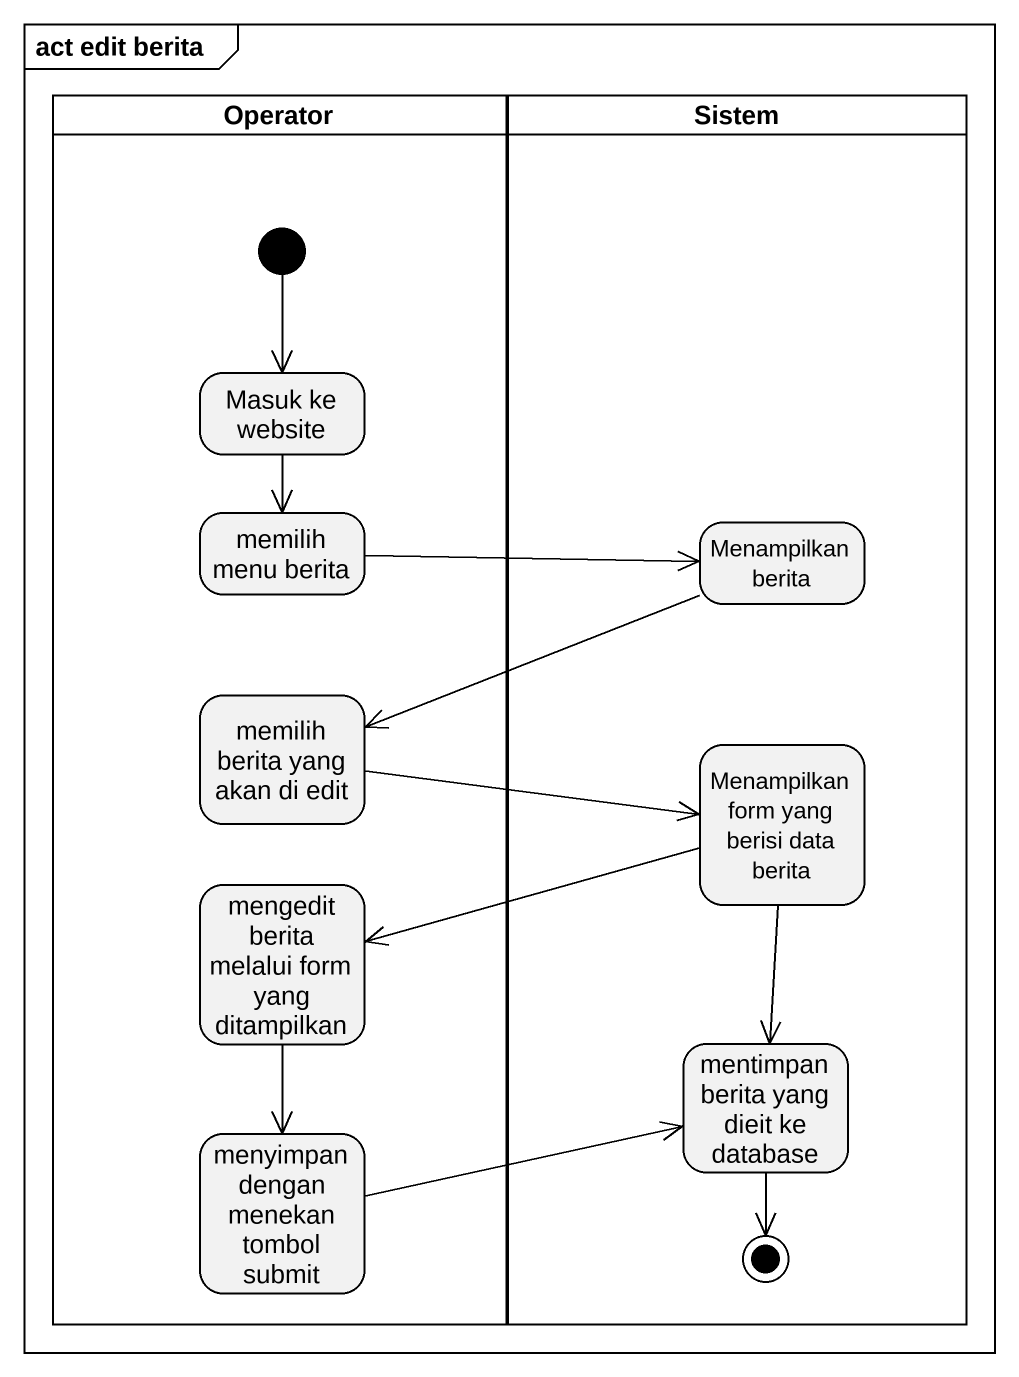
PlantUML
@startuml
mainframe act edit berita
hide empty description
state Operator <<partition>> {
  state "Masuk ke website" as Masuk_ke_website
  state "memilih menu berita" as memilih_menu_berita
  state "memilih berita yang akan di edit" as memilih_berita_yang_akan_di
  state "mengedit berita melalui form yang ditampilkan" as mengedit_berita_melalui
  state "menyimpan dengan menekan tombol submit" as menyimpan_dengan_menekan
  [*] --> Masuk_ke_website
}
state Sistem <<partition>> {
  state "Menampilkan berita" as Menampilkan_berita
  state "Menampilkan form yang berisi data berita" as Menampilkan_form_yang
  state "mentimpan berita yang dieit ke database" as mentimpan_berita_yang_dieit
  mentimpan_berita_yang_dieit --> [*]
}
Masuk_ke_website --> memilih_menu_berita
memilih_menu_berita -right-> Menampilkan_berita
Menampilkan_berita -left-> memilih_berita_yang_akan_di
memilih_berita_yang_akan_di -right-> Menampilkan_form_yang
Menampilkan_form_yang -left-> mengedit_berita_melalui
Menampilkan_form_yang --> mentimpan_berita_yang_dieit
mengedit_berita_melalui --> menyimpan_dengan_menekan
menyimpan_dengan_menekan -right-> mentimpan_berita_yang_dieit
@enduml
